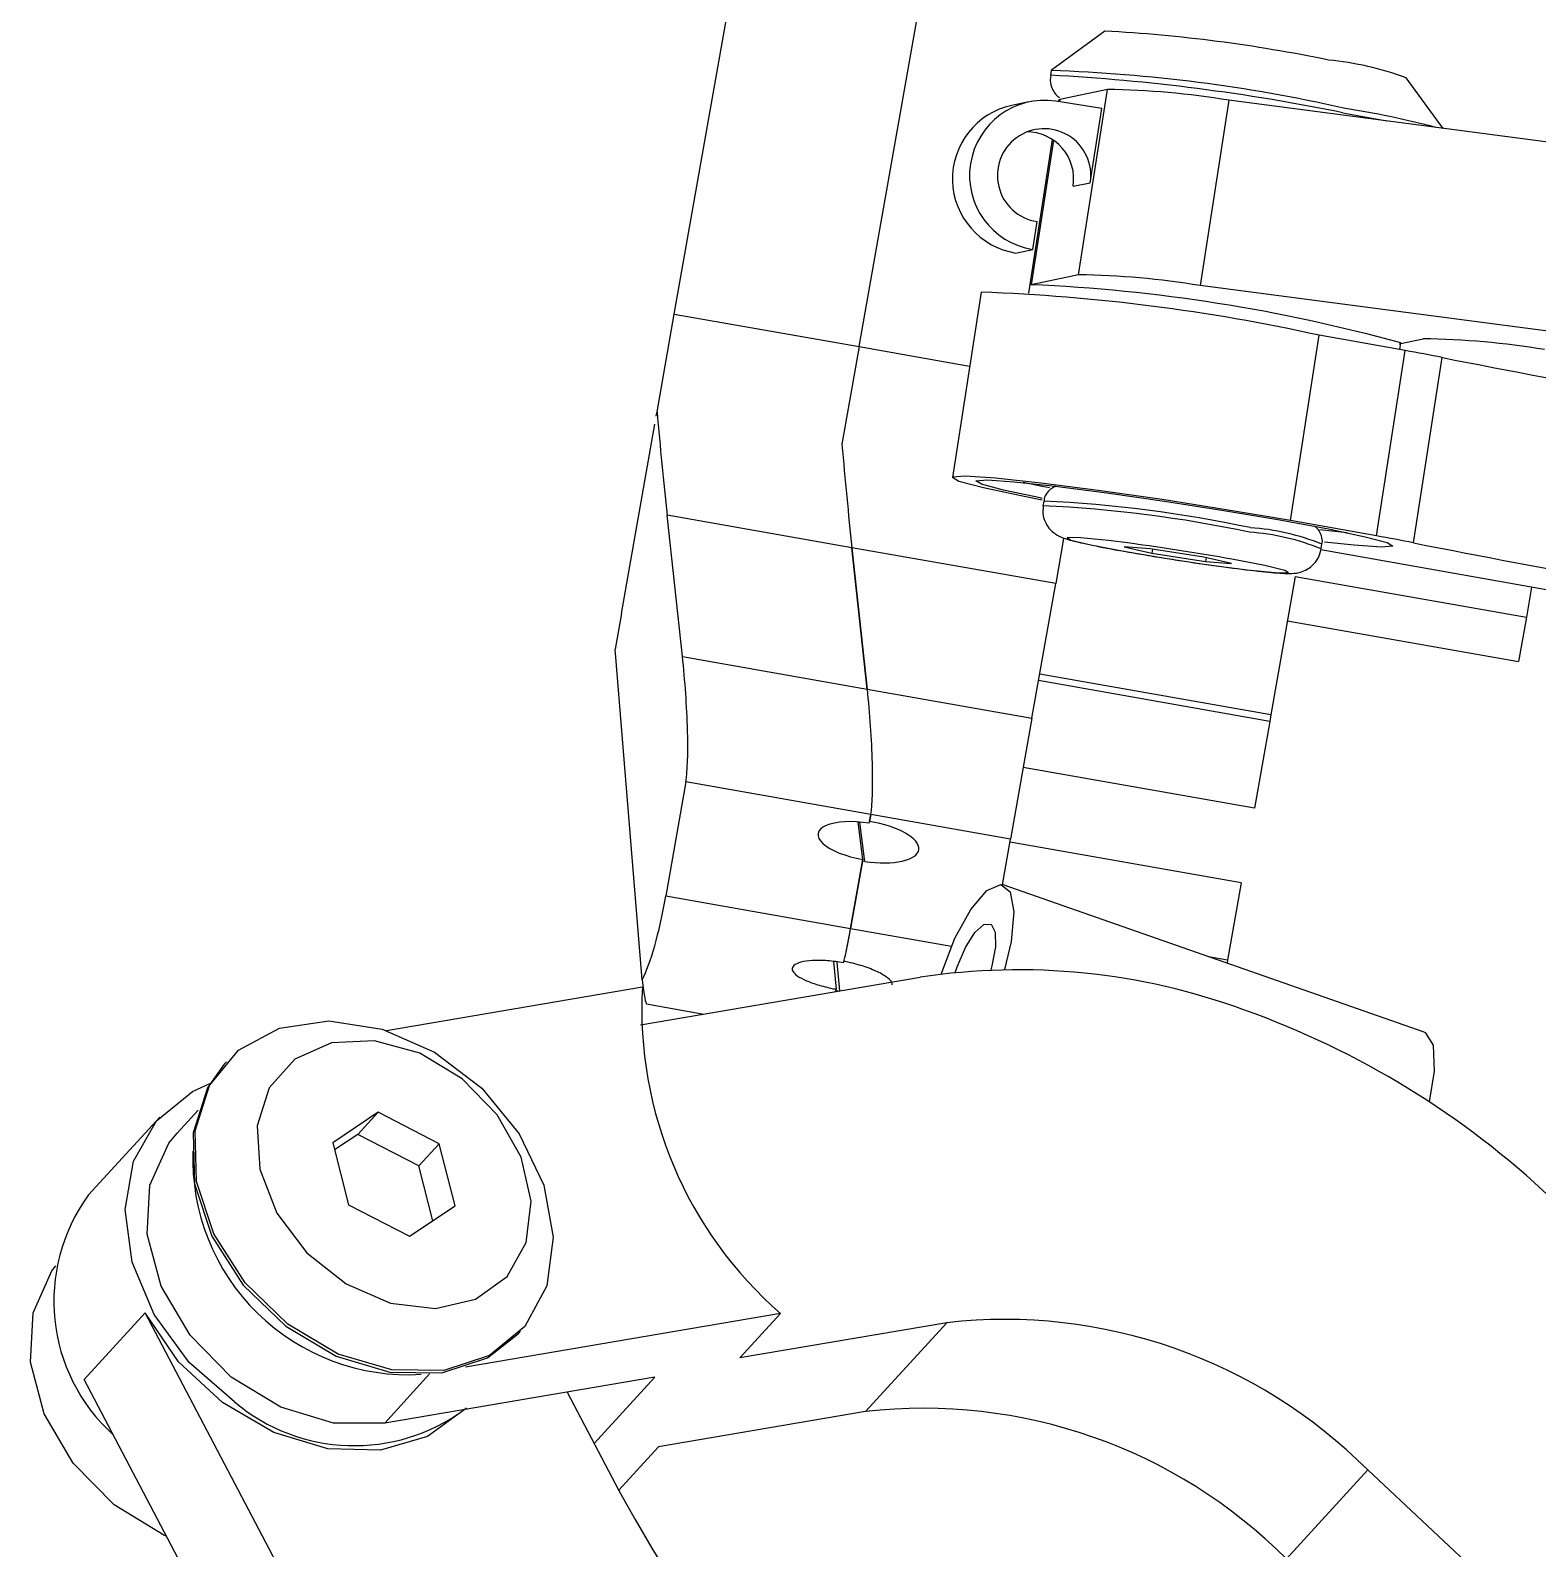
# Model space of a CAD drawing. Header units: millimetres. Extents: x 15 to 2378, y 5 to 1787.
# Drawn here: x 383.69 to 390.12, y 412.77 to 419.24 of the extents above; entities that cross this region are included whole.
import ezdxf

# ---------------------------------------------------------------- set-up
doc = ezdxf.new("R2010")
doc.units = ezdxf.units.MM

msp = doc.modelspace()

# ---------------------------------------------------------------- linework, layer by layer
at = {"color": 7, "linetype": 'Continuous', "lineweight": 25}
for p, q in [((386.4376, 418.0297), (386.8121, 420.1535)), ((387.2255, 417.8908), (387.6, 420.0146)), ((388.2723, 419.2354), (388.0444, 419.0689)), ((388.0433, 419.0674), (388.0402, 419.0477)), ((388.283, 418.9867), (388.0803, 418.9445)), ((388.1606, 418.1969), (388.283, 418.9867)), ((389.7136, 418.821), (389.5558, 419.0364)), ((387.9487, 418.9341), (387.8757, 418.9189)), ((388.2591, 418.9053), (388.063, 418.9368)), ((388.0743, 418.9413), (388.0734, 418.9351)), ((388.0803, 418.9445), (388.0743, 418.9413)), ((388.0803, 418.9445), (388.0787, 418.9342)), ((388.8009, 418.9405), (388.6785, 418.1507)), ((392.5469, 418.4504), (388.8009, 418.9405)), ((388.2101, 418.5894), (388.2591, 418.9053)), ((389.2868, 418.8877), (389.4735, 418.8525)), ((388.0483, 418.7735), (387.9468, 418.1184)), ((388.0533, 418.7701), (387.9579, 418.1547)), ((388.1371, 418.5742), (388.2101, 418.5894)), ((387.965, 418.3049), (387.9834, 418.4234)), ((387.892, 418.2897), (387.965, 418.3049)), ((388.1606, 418.1969), (387.9579, 418.1547)), ((392.4244, 417.6606), (388.6785, 418.1507)), ((387.7451, 418.1229), (387.6226, 417.3331)), ((386.3643, 417.6136), (386.4376, 418.0297)), ((386.4376, 418.0297), (387.2255, 417.8908)), ((389.0638, 417.1494), (389.1862, 417.9392)), ((389.5523, 417.8741), (389.1862, 417.9392)), ((387.2255, 417.8908), (387.1521, 417.4747)), ((387.2255, 417.8908), (387.6962, 417.8078)), ((389.4299, 417.0843), (389.5523, 417.8741)), ((389.527, 417.9032), (389.6283, 417.9243)), ((389.5287, 417.8783), (389.533, 417.9064)), ((389.588, 417.0545), (389.7104, 417.8443)), ((386.3609, 417.5948), (386.3643, 417.6136)), ((386.2127, 416.7541), (386.3549, 417.5603)), ((388.0118, 417.2324), (388.0087, 417.2126)), ((386.4723, 416.5705), (386.4068, 417.173)), ((387.1946, 417.034), (386.4068, 417.173)), ((389.4299, 417.0843), (389.0638, 417.1494)), ((389.3048, 417.0976), (389.1888, 417.1103)), ((387.2601, 416.4315), (387.1946, 417.034)), ((387.1946, 417.034), (387.2601, 416.4315)), ((388.0628, 416.8809), (387.1946, 417.034)), ((388.0966, 417.0726), (388.0628, 416.8809)), ((388.4656, 417.0292), (388.3551, 417.0373)), ((388.3551, 417.0373), (388.4728, 417.0103)), ((389.1946, 417.0288), (389.1976, 417.0485)), ((388.6938, 416.9941), (388.4656, 417.0292)), ((388.4755, 417.0277), (388.4728, 417.0103)), ((388.4728, 417.0103), (388.701, 416.9752)), ((388.8115, 416.9671), (388.6938, 416.9941)), ((388.7036, 416.9919), (388.701, 416.9752)), ((388.701, 416.9752), (388.8115, 416.9671)), ((389.1932, 417.0262), (390.9312, 416.7169)), ((389.0837, 416.9118), (388.9796, 416.3213)), ((389.0837, 416.9118), (390.0685, 416.7381)), ((387.9618, 416.3078), (388.0628, 416.8809)), ((390.0911, 416.8664), (390.0685, 416.7381)), ((386.2127, 416.7541), (386.1858, 416.6017)), ((389.0503, 416.7222), (390.0351, 416.5485)), ((390.0685, 416.7381), (390.0351, 416.5485)), ((386.3002, 415.1929), (386.1858, 416.6017)), ((386.4723, 416.5705), (387.2601, 416.4315)), ((388.9748, 416.294), (387.99, 416.4677)), ((388.9796, 416.3213), (387.9948, 416.4949)), ((387.2601, 416.4315), (387.9618, 416.3078)), ((388.9796, 416.3213), (388.9748, 416.294)), ((387.9618, 416.3078), (387.8709, 415.7921)), ((388.9748, 416.294), (388.9096, 415.9242)), ((388.9096, 415.9242), (387.9248, 416.0979)), ((386.4869, 416.0362), (386.4013, 415.5504)), ((387.2748, 415.8972), (386.4869, 416.0362)), ((387.2682, 415.8598), (387.2748, 415.8972)), ((387.2748, 415.8972), (387.2695, 415.8675)), ((387.8709, 415.7921), (387.2748, 415.8972)), ((387.241, 415.706), (387.2211, 415.8653)), ((387.2491, 415.6968), (387.2281, 415.8648)), ((387.8366, 415.5981), (387.8709, 415.7921)), ((388.8534, 415.6058), (387.8686, 415.7795)), ((387.1891, 415.4115), (387.241, 415.706)), ((387.2397, 415.6982), (387.1891, 415.4115)), ((387.2491, 415.6968), (387.2397, 415.6982)), ((386.4013, 415.5504), (387.1891, 415.4115)), ((389.6327, 414.9698), (387.8397, 415.5972)), ((388.8534, 415.6058), (388.7954, 415.2769)), ((387.1891, 415.4115), (387.6184, 415.3358)), ((388.7954, 415.2769), (388.7141, 415.2912)), ((387.1282, 415.1527), (387.1171, 415.2704)), ((387.1434, 415.1455), (387.1318, 415.2684)), ((388.7954, 415.2769), (388.7931, 415.2636)), ((385.2114, 414.9769), (386.3016, 415.1623)), ((386.2942, 415.0011), (387.4853, 415.2037)), ((387.1265, 415.1477), (387.1435, 415.1448)), ((386.319, 415.09), (386.5635, 415.0469)), ((384.5288, 414.8435), (384.5201, 414.834)), ((384.4083, 414.6378), (384.3186, 414.5398)), ((384.2449, 414.6074), (383.9415, 414.2759)), ((385.1751, 414.6287), (384.9818, 414.4987)), ((385.0884, 414.534), (385.1751, 414.6287)), ((385.4357, 414.4942), (385.1751, 414.6287)), ((385.0884, 414.534), (384.9897, 414.4676)), ((385.349, 414.3995), (385.0884, 414.534)), ((384.9818, 414.4987), (385.0492, 414.2343)), ((385.349, 414.3995), (385.4357, 414.4942)), ((385.5031, 414.2298), (385.4357, 414.4942)), ((385.4085, 414.1662), (385.349, 414.3995)), ((385.0492, 414.2343), (385.3098, 414.0998)), ((385.3098, 414.0998), (385.5031, 414.2298)), ((384.1832, 413.7733), (383.9232, 413.4892)), ((385.1701, 411.8971), (384.1832, 413.7733)), ((386.8908, 413.7709), (385.5478, 413.5425)), ((386.7174, 413.5815), (386.8908, 413.7709)), ((387.5996, 413.7315), (386.7174, 413.5815)), ((387.2529, 413.3527), (387.5996, 413.7315)), ((385.7741, 413.6862), (385.7828, 413.6957)), ((384.3694, 412.6409), (383.9232, 413.4892)), ((385.3948, 413.5131), (385.2034, 413.304)), ((386.3549, 413.4998), (385.2034, 413.304)), ((386.3549, 413.4998), (386.0965, 413.2175)), ((385.9815, 413.4363), (386.2019, 413.0173)), ((387.2529, 413.3527), (386.3708, 413.2027)), ((386.2016, 413.0178), (386.3708, 413.2027)), ((389.3925, 413.1041), (389.0458, 412.7254)), ((391.036, 411.5665), (389.3925, 413.1041))]:
    msp.add_line(p, q, dxfattribs=at)
at = {"color": 7, "linetype": 'Continuous', "lineweight": 25, "flags": 128}
for points in [[(389.0638, 417.1494), (388.798, 417.1947), (388.5171, 417.2388), (388.2437, 417.2781), (388.0001, 417.3094), (387.8059, 417.3303), (387.677, 417.339), (387.6237, 417.3348), (387.6504, 417.318), (387.7549, 417.2901), (387.9288, 417.2532), (388.0051, 417.2385)], [(388.0047, 417.2444), (387.997, 417.2459), (387.8405, 417.2791), (387.7465, 417.3042), (387.7225, 417.3193), (387.7704, 417.3231), (387.8864, 417.3152), (388.0612, 417.2965), (388.2804, 417.2682), (388.5264, 417.2329), (388.7793, 417.1932), (389.0185, 417.1525), (389.2247, 417.1139), (389.3811, 417.0808), (389.4752, 417.0556), (389.4992, 417.0406), (389.4513, 417.0368), (389.3352, 417.0446), (389.209, 417.0577)], [(388.0371, 417.2889), (388.0046, 417.2953), (387.9245, 417.3116)], [(388.3805, 417.0529), (388.2877, 417.0647), (388.1682, 417.0768), (388.1119, 417.0775), (388.1274, 417.0668), (388.2123, 417.0463), (388.3537, 417.019), (388.53, 416.9892), (388.7144, 416.9614), (388.8789, 416.9398), (388.9984, 416.9277), (389.0546, 416.9269), (389.0392, 416.9376), (388.9543, 416.9581), (388.8129, 416.9854), (388.8129, 416.9854)], [(387.575, 415.2171), (387.5771, 415.2238), (387.6333, 415.3696), (387.7009, 415.4922), (387.7695, 415.573), (387.8286, 415.5994), (387.8691, 415.5673), (387.8848, 415.4818), (387.8732, 415.356), (387.8447, 415.2368)], [(387.6347, 415.2241), (387.6428, 415.248), (387.6783, 415.3299), (387.7186, 415.3937), (387.7571, 415.4289), (387.7875, 415.4298), (387.8048, 415.3961), (387.8061, 415.3336), (387.7913, 415.2523), (387.7866, 415.2351)], [(385.8937, 413.8889), (385.8002, 413.7158), (385.6495, 413.5919), (385.455, 413.5282), (385.2338, 413.5304), (385.0057, 413.5982), (384.791, 413.7258), (384.6086, 413.9016), (384.4749, 414.1101), (384.4017, 414.3328), (384.3955, 414.5499), (384.4568, 414.7421), (384.5803, 414.8923), (384.7548, 414.9871), (384.965, 415.0182), (385.1922, 414.9828), (385.4161, 414.884), (385.6169, 414.7306), (385.7767, 414.5363), (385.8814, 414.3182), (385.9215, 414.0958), (385.8937, 413.8889)], [(389.6327, 414.9698), (389.6366, 414.9682), (389.6711, 414.9136), (389.676, 414.8032), (389.6544, 414.6724)], [(385.8067, 414.0732), (385.8272, 414.249), (385.7844, 414.4373), (385.6828, 414.6178), (385.5335, 414.7707), (385.3527, 414.8796), (385.1599, 414.9327), (384.9761, 414.9241), (384.8211, 414.8549), (384.7118, 414.7326), (384.66, 414.5703), (384.6713, 414.3856), (384.7445, 414.1987), (384.8717, 414.0297), (385.039, 413.897), (385.2284, 413.8149), (385.4193, 413.7923), (385.5911, 413.8317), (385.725, 413.9289), (385.8067, 414.0732)], [(384.5201, 414.834), (384.4481, 414.7326), (384.3868, 414.5405), (384.393, 414.3234), (384.4662, 414.1007), (384.6, 413.8921), (384.7823, 413.7163), (384.9971, 413.5888), (385.2251, 413.5209), (385.4463, 413.5187), (385.6409, 413.5824), (385.7741, 413.6862)], [(384.5634, 413.394), (384.3706, 413.5627), (384.2214, 413.7667), (384.128, 413.9896), (384.0977, 414.2134), (384.1332, 414.4198), (384.2315, 414.5922), (384.3847, 414.7166), (384.4581, 414.7503)], [(385.2034, 413.304), (384.9856, 413.3035), (384.7603, 413.3711), (384.5496, 413.5002), (384.374, 413.6783), (384.2507, 413.8878), (384.1919, 414.1083), (384.2032, 414.3181), (384.2836, 414.4968), (384.3186, 414.5398)], [(384.2747, 412.821), (384.262, 412.8266), (384.0512, 412.9558), (383.8756, 413.1338), (383.7524, 413.3433), (383.6935, 413.5638), (383.7049, 413.7736), (383.7853, 413.9523), (383.8016, 413.9736)], [(385.551, 413.3684), (385.5461, 413.3631), (385.3862, 413.2463), (385.1859, 413.1886), (384.9614, 413.1947), (384.7308, 413.2641), (384.5129, 413.3911), (384.3253, 413.5656), (384.1832, 413.7733)]]:
    msp.add_lwpolyline(points, dxfattribs=at)
at = {"color": 7, "linetype": 'Continuous', "lineweight": 25}
for centre, radius, start, end in [((387.9307, 412.8664), 6.3782, 78.29369, 86.92956), ((389.1045, 417.8204), 1.297, 69.63879, 84.67644), ((387.5682, 410.4345), 8.6261, 78.50806, 86.86345), ((387.8173, 412.3707), 6.7005, 77.30437, 88.06713), ((388.2414, 415.5998), 3.3871, 80.49262, 89.29663), ((387.9431, 418.6058), 0.3202, 102.14842, 260.81704), ((388.0155, 418.6206), 0.3197, 81.4573, 260.91901), ((388.6163, 414.7132), 4.2479, 75.45743, 80.87698), ((388.0134, 418.6203), 0.1991, 351.08502, 261.33206), ((387.9396, 418.6056), 0.2, 350.97559, 90.6205), ((388.119, 414.8101), 3.3871, 80.49262, 89.29663), ((387.6555, 411.1171), 7.0441, 74.54201, 87.53991), ((387.4516, 410.0759), 8.0524, 77.56013, 87.91162), ((388.3312, 410.9623), 7.0188, 78.66777, 79.98115), ((389.5867, 414.5374), 3.3871, 80.49262, 89.29663), ((398.7314, 463.5179), 46.5559, 258.82735, 260.99253), ((387.7759, 411.9106), 5.327, 77.90909, 87.46224), ((387.7729, 411.8911), 5.3267, 77.90889, 87.46262), ((388.8259, 416.1331), 0.9686, 67.62541, 86.28151), ((388.8288, 416.1522), 0.9692, 67.63261, 86.27636), ((387.0248, 406.952), 10.1914, 79.89488, 82.35532), ((388.2088, 410.1725), 7.0188, 78.66777, 79.98115), ((398.6089, 462.7281), 46.5559, 258.82735, 260.99253), ((387.9042, 412.4435), 2.7918, 69.82398, 98.6305), ((388.0174, 415.0684), 1.7184, 176.8678, 229.03231), ((387.6088, 411.5431), 3.7389, 46.66459, 70.3336), ((385.3037, 414.4278), 0.9178, 177.79034, 273.43237), ((384.5597, 413.8233), 0.7661, 143.78608, 227.98969), ((387.8471, 411.5631), 2.1824, 44.91787, 96.51273), ((385.0735, 413.999), 0.7913, 229.86273, 306.34966), ((387.5004, 411.1844), 2.1824, 44.91787, 96.51273), ((390.7012, 415.4175), 5.0996, 208.0781, 233.48762)]:
    msp.add_arc(centre, radius, start, end, dxfattribs=at)
for centre, major_axis, ratio, start_param, end_param in [((386.5412, 417.9353), (-0.1443, 2.0557), 0.097691, 1.721071, 1.943872), ((387.3291, 417.7964), (-0.1443, 2.0557), 0.097691, 1.721071, 1.943872), ((387.3291, 417.7964), (-0.1443, 2.0557), 0.097691, 1.721071, 1.943872), ((386.4454, 416.418), (-0.0289, 0.4111), 0.097691, 3.514668, 5.085465), ((387.2333, 416.2791), (-0.0289, 0.4111), 0.097691, 3.514668, 5.085465), ((387.2333, 416.2791), (-0.0289, 0.4111), 0.097691, 3.514668, 5.085465), ((387.2546, 415.7829), (0.2045, -0.0328), 0.377008, 1.565022, 4.706615), ((387.2546, 415.7829), (0.2249, -0.0361), 0.377008, 4.748521, 7.848208), ((385.7787, 421.2779), (-0.4328, 6.1671), 0.097691, 3.29827, 3.514668), ((386.5665, 421.1389), (-0.4328, 6.1671), 0.097691, 3.444269, 3.514668), ((386.5665, 421.1389), (-0.4328, 6.1671), 0.097691, 3.447608, 3.514668), ((385.8094, 421.2724), (-0.5097, 6.1824), 0.009211, 2.958118, 3.139174), ((386.5665, 421.1389), (-0.4328, 6.1671), 0.097691, 3.370508, 3.377598)]:
    msp.add_ellipse(centre, major_axis=major_axis, ratio=ratio, start_param=start_param, end_param=end_param, dxfattribs=at)
for points, knots in [([(388.0419, 419.0467), (388.0405, 419.0389), (388.0373, 419.0195), (388.0464, 418.9907), (388.0614, 418.9669), (388.0734, 418.9549), (388.078, 418.9517), (388.0782, 418.9516)], [0, 0, 0, 0, 0.201941, 0.499836, 0.754273, 0.991749, 1, 1, 1, 1]), ([(388.064, 417.2961), (388.0579, 417.2935), (388.0451, 417.2879), (388.0256, 417.2688), (388.0137, 417.2486), (388.0132, 417.2353), (388.013, 417.232)], [0, 0, 0, 0, 0.27061, 0.570515, 0.894862, 1, 1, 1, 1]), ([(388.0099, 417.2109), (388.0087, 417.1978), (388.0063, 417.1721), (388.0196, 417.1378), (388.0377, 417.1121), (388.0571, 417.0952), (388.0742, 417.0847), (388.0911, 417.077), (388.1203, 417.067), (388.1757, 417.0532), (388.2952, 417.0291), (388.4288, 417.0052), (388.519, 416.9911), (388.55, 416.9863)], [0, 0, 0, 0, 0.046952, 0.091833, 0.129834, 0.16339, 0.193829, 0.228514, 0.29018, 0.476898, 0.677896, 0.889134, 1, 1, 1, 1]), ([(389.1968, 417.0488), (389.1974, 417.0505), (389.2009, 417.0619), (389.1967, 417.0829), (389.1866, 417.1053), (389.1752, 417.1189), (389.1692, 417.1234), (389.1673, 417.1248)], [0, 0, 0, 0, 0.0594878, 0.3866716, 0.6517491, 0.8878879, 1, 1, 1, 1]), ([(388.55, 416.9863), (388.5772, 416.9819), (388.6624, 416.9682), (388.8039, 416.9486), (388.9474, 416.9311), (389.0312, 416.9244), (389.0679, 416.9237), (389.0977, 416.9271), (389.1274, 416.9364), (389.1583, 416.957), (389.1839, 416.9879), (389.1904, 417.0143), (389.1935, 417.0272)], [0, 0, 0, 0, 0.091383, 0.28591, 0.481047, 0.679067, 0.785687, 0.827692, 0.8683, 0.909292, 0.955955, 1, 1, 1, 1]), ([(387.1592, 415.2648), (387.1358, 415.2685), (387.0889, 415.2758), (387.0242, 415.2762), (386.9741, 415.2689), (386.9441, 415.2547), (386.9366, 415.2362), (386.9514, 415.2152), (386.9868, 415.1936), (387.0396, 415.1735), (387.0901, 415.1601), (387.1205, 415.1542), (387.1282, 415.1527)], [0, 0, 0, 0, 0.11117, 0.222434, 0.331192, 0.43668, 0.540111, 0.64312, 0.747242, 0.853669, 0.963014, 1, 1, 1, 1]), ([(387.3657, 415.1709), (387.3662, 415.1731), (387.3683, 415.1819), (387.3478, 415.2018), (387.3061, 415.2273), (387.2442, 415.2515), (387.1921, 415.2651), (387.1636, 415.2706), (387.1607, 415.2711)], [0, 0, 0, 0, 0.0696212, 0.2850477, 0.5055693, 0.7350555, 0.9729101, 1, 1, 1, 1])]:
    msp.add_open_spline(points, degree=3, knots=knots, dxfattribs=at)

doc.saveas('drawing.dxf')
